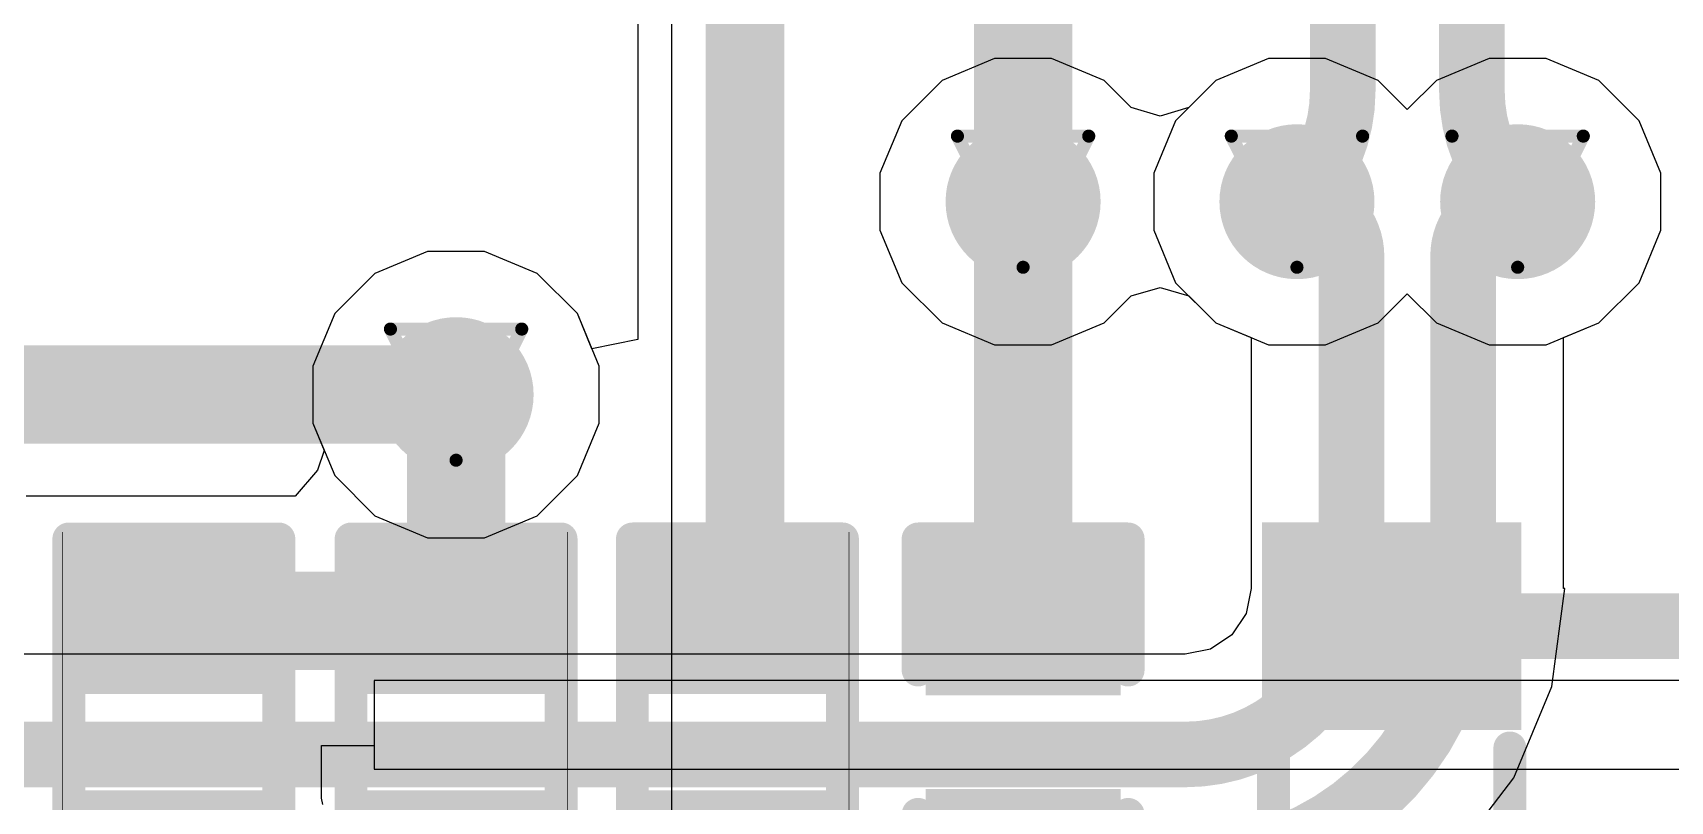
# Model space of a CAD drawing. Header units: inches. Extents: x 0 to 5359, y 0 to 5098.
# Drawn here: x 64.91 to 71.25, y 32.35 to 35.33 of the extents above; entities that cross this region are included whole.
import ezdxf

# ---------------------------------------------------------------- set-up
doc = ezdxf.new("R2010")
doc.units = ezdxf.units.IN
for name, color, linetype in [('Bottom Layer', 5, 'Continuous'), ('Drill Drawing', 1, 'Continuous'), ('Layer 1', 16, 'Continuous'), ('Layer 2', 76, 'Continuous'), ('Top Layer', 1, 'Continuous'), ('Top Overlay', 2, 'Continuous'), ('Top Paste', 8, 'Continuous'), ('Top Solder', 216, 'Continuous'), ('Via Holes', 16, 'Continuous')]:
    doc.layers.add(name, color=color, linetype=linetype)

# ---------------------------------------------------------------- blocks, each defined once
blk = doc.blocks.new('R___0402_88')
at = {"layer": 'Top Layer'}
for points in [[(-0.6985, -0.3175), (-0.6985, 0.3175), (-0.2413, 0.3175), (-0.2413, -0.3175)], [(0.2413, -0.3175), (0.2413, 0.3175), (0.6985, 0.3175), (0.6985, -0.3175)]]:
    blk.add_hatch(color=1, dxfattribs=at).paths.add_polyline_path(points)
at = {"layer": 'Top Paste'}
for points in [[(-0.6985, -0.3175), (-0.6985, 0.3175), (-0.2413, 0.3175), (-0.2413, -0.3175)], [(0.2413, -0.3175), (0.2413, 0.3175), (0.6985, 0.3175), (0.6985, -0.3175)]]:
    blk.add_hatch(color=8, dxfattribs=at).paths.add_polyline_path(points)
at = {"layer": 'Top Solder'}
for points in [[(-0.7535, -0.3725), (-0.7535, 0.3725), (-0.1863, 0.3725), (-0.1863, -0.3725)], [(0.1863, -0.3725), (0.1863, 0.3725), (0.7535, 0.3725), (0.7535, -0.3725)]]:
    blk.add_hatch(color=216, dxfattribs=at).paths.add_polyline_path(points)
at = {"layer": 'Top Overlay'}
for points in [[(-0.7874, 0.4064, 0.127, 0.127, 0), (-0.7874, -0.4064, 0.127, 0.127, 0)], [(-0.7874, 0.4064, 0.127, 0.127, 0), (0.7874, 0.4064, 0.127, 0.127, 0)], [(0.7874, 0.4064, 0.127, 0.127, 0), (0.7874, -0.4064, 0.127, 0.127, 0)], [(0.7874, -0.4064, 0.127, 0.127, 0), (-0.7874, -0.4064, 0.127, 0.127, 0)], [(-0.8128, -0.4318, 0.00323, 0.00323, 0), (0.8128, -0.4318, 0.00323, 0.00323, 0)]]:
    blk.add_lwpolyline(points, format="xyseb", dxfattribs=at)
for points in [[(-0.8191, 0.4064, 0.0635, 0.0635, 1), (-0.7556, 0.4064, 0.0635, 0.0635, 1)], [(-0.8191, 0.4064, 0.0635, 0.0635, 1), (-0.7556, 0.4064, 0.0635, 0.0635, 1)], [(0.7556, 0.4064, 0.0635, 0.0635, 1), (0.8191, 0.4064, 0.0635, 0.0635, 1)], [(0.7556, 0.4064, 0.0635, 0.0635, 1), (0.8191, 0.4064, 0.0635, 0.0635, 1)], [(-0.8192, -0.4064, 0.0635, 0.0635, 1), (-0.7557, -0.4064, 0.0635, 0.0635, 1)], [(-0.8192, -0.4064, 0.0635, 0.0635, 1), (-0.7557, -0.4064, 0.0635, 0.0635, 1)], [(0.7557, -0.4064, 0.0635, 0.0635, 1), (0.8192, -0.4064, 0.0635, 0.0635, 1)], [(0.7557, -0.4064, 0.0635, 0.0635, 1), (0.8192, -0.4064, 0.0635, 0.0635, 1)], [(-0.8136, -0.4318, 0.00161, 0.00161, 1), (-0.812, -0.4318, 0.00161, 0.00161, 1)], [(0.812, -0.4318, 0.00161, 0.00161, 1), (0.8136, -0.4318, 0.00161, 0.00161, 1)]]:
    blk.add_lwpolyline(points, format="xyseb", close=True, dxfattribs=at)
blk = doc.blocks.new('R___0402_107')
at = {"layer": 'Top Layer'}
for points in [[(-0.6985, -0.3175), (-0.6985, 0.3175), (-0.2413, 0.3175), (-0.2413, -0.3175)], [(0.2413, -0.3175), (0.2413, 0.3175), (0.6985, 0.3175), (0.6985, -0.3175)]]:
    blk.add_hatch(color=1, dxfattribs=at).paths.add_polyline_path(points)
at = {"layer": 'Top Paste'}
for points in [[(-0.6985, -0.3175), (-0.6985, 0.3175), (-0.2413, 0.3175), (-0.2413, -0.3175)], [(0.2413, -0.3175), (0.2413, 0.3175), (0.6985, 0.3175), (0.6985, -0.3175)]]:
    blk.add_hatch(color=8, dxfattribs=at).paths.add_polyline_path(points)
at = {"layer": 'Top Solder'}
for points in [[(-0.7535, -0.3725), (-0.7535, 0.3725), (-0.1863, 0.3725), (-0.1863, -0.3725)], [(0.1863, -0.3725), (0.1863, 0.3725), (0.7535, 0.3725), (0.7535, -0.3725)]]:
    blk.add_hatch(color=216, dxfattribs=at).paths.add_polyline_path(points)
at = {"layer": 'Top Overlay'}
for points in [[(-0.7874, 0.4064, 0.127, 0.127, 0), (-0.7874, -0.4064, 0.127, 0.127, 0)], [(-0.7874, 0.4064, 0.127, 0.127, 0), (0.7874, 0.4064, 0.127, 0.127, 0)], [(0.7874, 0.4064, 0.127, 0.127, 0), (0.7874, -0.4064, 0.127, 0.127, 0)], [(-0.7874, -0.4064, 0.127, 0.127, 0), (0.7874, -0.4064, 0.127, 0.127, 0)], [(-0.8128, -0.4318, 0.00323, 0.00323, 0), (0.8128, -0.4318, 0.00323, 0.00323, 0)]]:
    blk.add_lwpolyline(points, format="xyseb", dxfattribs=at)
for points in [[(-0.8191, 0.4064, 0.0635, 0.0635, 1), (-0.7556, 0.4064, 0.0635, 0.0635, 1)], [(-0.8191, 0.4064, 0.0635, 0.0635, 1), (-0.7556, 0.4064, 0.0635, 0.0635, 1)], [(0.7556, 0.4064, 0.0635, 0.0635, 1), (0.8191, 0.4064, 0.0635, 0.0635, 1)], [(0.7556, 0.4064, 0.0635, 0.0635, 1), (0.8191, 0.4064, 0.0635, 0.0635, 1)], [(-0.8191, -0.4064, 0.0635, 0.0635, 1), (-0.7556, -0.4064, 0.0635, 0.0635, 1)], [(-0.8191, -0.4064, 0.0635, 0.0635, 1), (-0.7556, -0.4064, 0.0635, 0.0635, 1)], [(0.7557, -0.4064, 0.0635, 0.0635, 1), (0.8192, -0.4064, 0.0635, 0.0635, 1)], [(0.7557, -0.4064, 0.0635, 0.0635, 1), (0.8192, -0.4064, 0.0635, 0.0635, 1)], [(-0.8136, -0.4318, 0.00161, 0.00161, 1), (-0.812, -0.4318, 0.00161, 0.00161, 1)], [(0.812, -0.4318, 0.00161, 0.00161, 1), (0.8136, -0.4318, 0.00161, 0.00161, 1)]]:
    blk.add_lwpolyline(points, format="xyseb", close=True, dxfattribs=at)
blk = doc.blocks.new('R___0402_108')
at = {"layer": 'Top Layer'}
for points in [[(-0.6985, -0.3175), (-0.6985, 0.3175), (-0.2413, 0.3175), (-0.2413, -0.3175)], [(0.2413, -0.3175), (0.2413, 0.3175), (0.6985, 0.3175), (0.6985, -0.3175)]]:
    blk.add_hatch(color=1, dxfattribs=at).paths.add_polyline_path(points)
at = {"layer": 'Top Paste'}
for points in [[(-0.6985, -0.3175), (-0.6985, 0.3175), (-0.2413, 0.3175), (-0.2413, -0.3175)], [(0.2413, -0.3175), (0.2413, 0.3175), (0.6985, 0.3175), (0.6985, -0.3175)]]:
    blk.add_hatch(color=8, dxfattribs=at).paths.add_polyline_path(points)
at = {"layer": 'Top Solder'}
for points in [[(-0.7535, -0.3725), (-0.7535, 0.3725), (-0.1863, 0.3725), (-0.1863, -0.3725)], [(0.1863, -0.3725), (0.1863, 0.3725), (0.7535, 0.3725), (0.7535, -0.3725)]]:
    blk.add_hatch(color=216, dxfattribs=at).paths.add_polyline_path(points)
at = {"layer": 'Top Overlay'}
for points in [[(-0.7874, -0.4064, 0.127, 0.127, 0), (-0.7874, 0.4064, 0.127, 0.127, 0)], [(0.7874, 0.4064, 0.127, 0.127, 0), (-0.7874, 0.4064, 0.127, 0.127, 0)], [(0.7874, -0.4064, 0.127, 0.127, 0), (0.7874, 0.4064, 0.127, 0.127, 0)], [(0.7874, -0.4064, 0.127, 0.127, 0), (-0.7874, -0.4064, 0.127, 0.127, 0)], [(0.8128, -0.4318, 0.00323, 0.00323, 0), (-0.8128, -0.4318, 0.00323, 0.00323, 0)]]:
    blk.add_lwpolyline(points, format="xyseb", dxfattribs=at)
for points in [[(-0.8191, 0.4064, 0.0635, 0.0635, 1), (-0.7556, 0.4064, 0.0635, 0.0635, 1)], [(-0.8191, 0.4064, 0.0635, 0.0635, 1), (-0.7556, 0.4064, 0.0635, 0.0635, 1)], [(0.7556, 0.4064, 0.0635, 0.0635, 1), (0.8191, 0.4064, 0.0635, 0.0635, 1)], [(0.7556, 0.4064, 0.0635, 0.0635, 1), (0.8191, 0.4064, 0.0635, 0.0635, 1)], [(-0.8191, -0.4064, 0.0635, 0.0635, 1), (-0.7556, -0.4064, 0.0635, 0.0635, 1)], [(-0.8191, -0.4064, 0.0635, 0.0635, 1), (-0.7556, -0.4064, 0.0635, 0.0635, 1)], [(0.7556, -0.4064, 0.0635, 0.0635, 1), (0.8191, -0.4064, 0.0635, 0.0635, 1)], [(0.7556, -0.4064, 0.0635, 0.0635, 1), (0.8191, -0.4064, 0.0635, 0.0635, 1)], [(-0.8136, -0.4318, 0.00161, 0.00161, 1), (-0.812, -0.4318, 0.00161, 0.00161, 1)], [(0.812, -0.4318, 0.00161, 0.00161, 1), (0.8136, -0.4318, 0.00161, 0.00161, 1)]]:
    blk.add_lwpolyline(points, format="xyseb", close=True, dxfattribs=at)
blk = doc.blocks.new('IND_0603__1608_M_______206')
at = {"layer": 'Top Layer'}
for points in [[(-1, 0.4), (-0.4, 0.4), (-0.4, -0.4), (-1, -0.4)], [(0.4, 0.4), (1, 0.4), (1, -0.4), (0.4, -0.4)]]:
    blk.add_hatch(color=1, dxfattribs=at).paths.add_polyline_path(points)
at = {"layer": 'Top Paste'}
for points in [[(-1, 0.4), (-0.4, 0.4), (-0.4, -0.4), (-1, -0.4)], [(0.4, 0.4), (1, 0.4), (1, -0.4), (0.4, -0.4)]]:
    blk.add_hatch(color=8, dxfattribs=at).paths.add_polyline_path(points)
at = {"layer": 'Top Solder'}
for points in [[(-1.1016, 0.5016), (-0.2984, 0.5016), (-0.2984, -0.5016), (-1.1016, -0.5016)], [(0.2984, 0.5016), (1.1016, 0.5016), (1.1016, -0.5016), (0.2984, -0.5016)]]:
    blk.add_hatch(color=216, dxfattribs=at).paths.add_polyline_path(points)
at = {"layer": 'Top Overlay'}
for points in [[(0.2286, 0.4572, 0.127, 0.127, 0), (-0.2032, 0.4572, 0.127, 0.127, 0)], [(0.2286, -0.4572, 0.127, 0.127, 0), (-0.2032, -0.4572, 0.127, 0.127, 0)]]:
    blk.add_lwpolyline(points, format="xyseb", dxfattribs=at)
for points in [[(-0.235, 0.4572, 0.0635, 0.0635, 1), (-0.1715, 0.4572, 0.0635, 0.0635, 1)], [(0.1968, 0.4572, 0.0635, 0.0635, 1), (0.2603, 0.4572, 0.0635, 0.0635, 1)], [(-0.235, -0.4572, 0.0635, 0.0635, 1), (-0.1715, -0.4572, 0.0635, 0.0635, 1)], [(0.1968, -0.4572, 0.0635, 0.0635, 1), (0.2603, -0.4572, 0.0635, 0.0635, 1)]]:
    blk.add_lwpolyline(points, format="xyseb", close=True, dxfattribs=at)
blk = doc.blocks.new('C___0402_249')
at = {"layer": 'Top Layer'}
for points in [[(-0.6985, -0.3175), (-0.6985, 0.3175), (-0.2413, 0.3175), (-0.2413, -0.3175)], [(0.2413, -0.3175), (0.2413, 0.3175), (0.6985, 0.3175), (0.6985, -0.3175)]]:
    blk.add_hatch(color=1, dxfattribs=at).paths.add_polyline_path(points)
at = {"layer": 'Top Paste'}
for points in [[(-0.6985, -0.3175), (-0.6985, 0.3175), (-0.2413, 0.3175), (-0.2413, -0.3175)], [(0.2413, -0.3175), (0.2413, 0.3175), (0.6985, 0.3175), (0.6985, -0.3175)]]:
    blk.add_hatch(color=8, dxfattribs=at).paths.add_polyline_path(points)
at = {"layer": 'Top Solder'}
for points in [[(-0.7585, -0.3775), (-0.7585, 0.3775), (-0.1813, 0.3775), (-0.1813, -0.3775)], [(0.1813, -0.3775), (0.1813, 0.3775), (0.7585, 0.3775), (0.7585, -0.3775)]]:
    blk.add_hatch(color=216, dxfattribs=at).paths.add_polyline_path(points)
at = {"layer": 'Top Overlay'}
for points in [[(-0.7874, 0.4064, 0.127, 0.127, 0), (-0.2794, 0.4064, 0.127, 0.127, 0)], [(-0.7874, 0.4064, 0.127, 0.127, 0), (-0.7874, -0.4064, 0.127, 0.127, 0)], [(0.2794, 0.4064, 0.127, 0.127, 0), (0.7874, 0.4064, 0.127, 0.127, 0)], [(0.7874, 0.4064, 0.127, 0.127, 0), (0.7874, -0.4064, 0.127, 0.127, 0)], [(-0.2794, -0.4064, 0.127, 0.127, 0), (-0.7874, -0.4064, 0.127, 0.127, 0)], [(0.7874, -0.4064, 0.127, 0.127, 0), (0.2794, -0.4064, 0.127, 0.127, 0)]]:
    blk.add_lwpolyline(points, format="xyseb", dxfattribs=at)
for points in [[(-0.8192, 0.4064, 0.0635, 0.0635, 1), (-0.7557, 0.4064, 0.0635, 0.0635, 1)], [(-0.8192, 0.4064, 0.0635, 0.0635, 1), (-0.7557, 0.4064, 0.0635, 0.0635, 1)], [(-0.3112, 0.4064, 0.0635, 0.0635, 1), (-0.2477, 0.4064, 0.0635, 0.0635, 1)], [(0.2477, 0.4064, 0.0635, 0.0635, 1), (0.3111, 0.4064, 0.0635, 0.0635, 1)], [(0.7556, 0.4064, 0.0635, 0.0635, 1), (0.8191, 0.4064, 0.0635, 0.0635, 1)], [(0.7556, 0.4064, 0.0635, 0.0635, 1), (0.8191, 0.4064, 0.0635, 0.0635, 1)], [(-0.8192, -0.4064, 0.0635, 0.0635, 1), (-0.7557, -0.4064, 0.0635, 0.0635, 1)], [(-0.8192, -0.4064, 0.0635, 0.0635, 1), (-0.7557, -0.4064, 0.0635, 0.0635, 1)], [(-0.3112, -0.4064, 0.0635, 0.0635, 1), (-0.2477, -0.4064, 0.0635, 0.0635, 1)], [(0.2476, -0.4064, 0.0635, 0.0635, 1), (0.3111, -0.4064, 0.0635, 0.0635, 1)], [(0.7556, -0.4064, 0.0635, 0.0635, 1), (0.8191, -0.4064, 0.0635, 0.0635, 1)], [(0.7556, -0.4064, 0.0635, 0.0635, 1), (0.8191, -0.4064, 0.0635, 0.0635, 1)]]:
    blk.add_lwpolyline(points, format="xyseb", close=True, dxfattribs=at)

msp = doc.modelspace()

# ---------------------------------------------------------------- hatches: boundary and pattern name
at = {"layer": 'Bottom Layer'}
h = msp.add_hatch(color=5, dxfattribs=at)
edge = h.paths.add_edge_path()
edge.add_arc((68.7455, 34.671), 0.3, 0, 360)
h = msp.add_hatch(color=5, dxfattribs=at)
edge = h.paths.add_edge_path()
edge.add_arc((69.8051, 34.671), 0.3, 0, 360)
h = msp.add_hatch(color=5, dxfattribs=at)
edge = h.paths.add_edge_path()
edge.add_arc((70.6591, 34.671), 0.3, 0, 360)
h = msp.add_hatch(color=5, dxfattribs=at)
edge = h.paths.add_edge_path()
edge.add_arc((66.5515, 33.9237), 0.3, 0, 360)
at = {"layer": 'Layer 1'}
h = msp.add_hatch(color=16, dxfattribs=at)
edge = h.paths.add_edge_path()
edge.add_arc((68.7455, 34.671), 0.3, 0, 360)
h = msp.add_hatch(color=16, dxfattribs=at)
edge = h.paths.add_edge_path()
edge.add_arc((69.8051, 34.671), 0.3, 0, 360)
h = msp.add_hatch(color=16, dxfattribs=at)
edge = h.paths.add_edge_path()
edge.add_arc((70.6591, 34.671), 0.3, 0, 360)
h = msp.add_hatch(color=16, dxfattribs=at)
edge = h.paths.add_edge_path()
edge.add_arc((66.5515, 33.9237), 0.3, 0, 360)
at = {"layer": 'Layer 2'}
h = msp.add_hatch(color=76, dxfattribs=at)
edge = h.paths.add_edge_path()
edge.add_arc((68.7455, 34.671), 0.3, 0, 360)
h = msp.add_hatch(color=76, dxfattribs=at)
edge = h.paths.add_edge_path()
edge.add_arc((69.8051, 34.671), 0.3, 0, 360)
h = msp.add_hatch(color=76, dxfattribs=at)
edge = h.paths.add_edge_path()
edge.add_arc((70.6591, 34.671), 0.3, 0, 360)
h = msp.add_hatch(color=76, dxfattribs=at)
edge = h.paths.add_edge_path()
edge.add_arc((66.5515, 33.9237), 0.3, 0, 360)
at = {"layer": 'Top Layer'}
h = msp.add_hatch(color=1, dxfattribs=at)
edge = h.paths.add_edge_path()
edge.add_arc((68.7455, 34.671), 0.3, 0, 360)
h = msp.add_hatch(color=1, dxfattribs=at)
edge = h.paths.add_edge_path()
edge.add_arc((69.8051, 34.671), 0.3, 0, 360)
h = msp.add_hatch(color=1, dxfattribs=at)
edge = h.paths.add_edge_path()
edge.add_arc((70.6591, 34.671), 0.3, 0, 360)
h = msp.add_hatch(color=1, dxfattribs=at)
edge = h.paths.add_edge_path()
edge.add_arc((66.5515, 33.9237), 0.3, 0, 360)
at = {"layer": 'Via Holes'}
h = msp.add_hatch(color=7, dxfattribs=at)
edge = h.paths.add_edge_path()
edge.add_arc((68.7455, 34.671), 0.15, 0, 360)
h = msp.add_hatch(color=7, dxfattribs=at)
edge = h.paths.add_edge_path()
edge.add_arc((69.8051, 34.671), 0.15, 0, 360)
h = msp.add_hatch(color=7, dxfattribs=at)
edge = h.paths.add_edge_path()
edge.add_arc((70.6591, 34.671), 0.15, 0, 360)
h = msp.add_hatch(color=7, dxfattribs=at)
edge = h.paths.add_edge_path()
edge.add_arc((66.5515, 33.9237), 0.15, 0, 360)

# ---------------------------------------------------------------- linework, layer by layer
at = {"layer": 'Bottom Layer'}
for p, q in [((68.6353, 35.225), (68.4317, 35.1407)), ((68.8557, 35.225), (68.6353, 35.225)), ((69.0593, 35.1407), (68.8557, 35.225)), ((69.6949, 35.225), (69.4913, 35.1407)), ((69.9153, 35.225), (69.6949, 35.225)), ((70.1189, 35.1407), (69.9153, 35.225)), ((70.5489, 35.225), (70.3453, 35.1407)), ((70.7693, 35.225), (70.5489, 35.225)), ((70.9729, 35.1407), (70.7693, 35.225)), ((68.4317, 35.1407), (68.2759, 34.9848)), ((69.1642, 35.0358), (69.0593, 35.1407)), ((69.4913, 35.1407), (69.3865, 35.0358)), ((70.2321, 35.0275), (70.1189, 35.1407)), ((70.3453, 35.1407), (70.2321, 35.0275)), ((71.1288, 34.9848), (70.9729, 35.1407)), ((68.2759, 34.9848), (68.1915, 34.7812)), ((69.2753, 35.0027), (69.1642, 35.0358)), ((69.3865, 35.0358), (69.2753, 35.0027)), ((71.2131, 34.7812), (71.1288, 34.9848)), ((68.1915, 34.7812), (68.1915, 34.5608)), ((71.2131, 34.5608), (71.2131, 34.7812)), ((68.1915, 34.5608), (68.2759, 34.3572)), ((71.1288, 34.3572), (71.2131, 34.5608)), ((66.4413, 34.4777), (66.2377, 34.3934)), ((66.6617, 34.4777), (66.4413, 34.4777)), ((66.8653, 34.3934), (66.6617, 34.4777)), ((66.2377, 34.3934), (66.0819, 34.2375)), ((67.0212, 34.2375), (66.8653, 34.3934)), ((68.2759, 34.3572), (68.4317, 34.2013)), ((70.9729, 34.2013), (71.1288, 34.3572)), ((69.0593, 34.2013), (69.1642, 34.3062)), ((69.1642, 34.3062), (69.2753, 34.3393)), ((69.2753, 34.3393), (69.3865, 34.3062)), ((69.3865, 34.3062), (69.4913, 34.2013)), ((66.0819, 34.2375), (65.9975, 34.0339)), ((67.1055, 34.0339), (67.0212, 34.2375)), ((68.4317, 34.2013), (68.6353, 34.117)), ((68.8557, 34.117), (69.0593, 34.2013)), ((69.4913, 34.2013), (69.6278, 34.1448)), ((70.8365, 34.1448), (70.9729, 34.2013)), ((68.6353, 34.117), (68.8557, 34.117)), ((69.6278, 34.1448), (69.6278, 33.1734)), ((70.8365, 33.1734), (70.8365, 34.1448)), ((65.9975, 34.0339), (65.9975, 33.8135)), ((67.1055, 33.8135), (67.1055, 34.0339)), ((65.9975, 33.8135), (66.0819, 33.6099)), ((67.0212, 33.6099), (67.1055, 33.8135)), ((66.0819, 33.6099), (66.2377, 33.454)), ((66.8653, 33.454), (67.0212, 33.6099)), ((66.2377, 33.454), (66.4413, 33.3697)), ((66.6617, 33.3697), (66.8653, 33.454)), ((66.4413, 33.3697), (66.6617, 33.3697)), ((69.6274, 33.1734), (69.608, 33.076)), ((69.6278, 33.1734), (69.6274, 33.1734)), ((70.7915, 32.7933), (70.8416, 33.1734)), ((70.8416, 33.1734), (70.8365, 33.1734)), ((69.608, 33.076), (69.5529, 32.9934)), ((69.5529, 32.9934), (69.4703, 32.9382)), ((69.3728, 32.9185), (61.3052, 32.9185)), ((69.4703, 32.9382), (69.3728, 32.9188)), ((69.3728, 32.9188), (69.3728, 32.9185)), ((70.6448, 32.439), (70.7915, 32.7933)), ((70.4114, 32.1348), (70.6448, 32.439))]:
    msp.add_line(p, q, dxfattribs=at)
for points in [[(69.8051, 34.671, 0.254, 0.254, -0.414214), (70.0162, 34.4599, 0.254, 0.254, 0)], [(70.448, 34.4599, 0.254, 0.254, -0.414214), (70.6591, 34.671, 0.254, 0.254, 0)], [(70.0162, 33.1734, 0.254, 0.254, 0), (70.0162, 34.4599, 0.254, 0.254, 0)], [(70.448, 33.1734, 0.254, 0.254, 0), (70.448, 34.4599, 0.254, 0.254, 0)], [(70.448, 33.1734, 0.254, 0.254, -0.414214), (69.3728, 32.0982, 0.254, 0.254, 0)], [(70.0162, 33.1734, 0.254, 0.254, -0.414214), (69.3728, 32.53, 0.254, 0.254, 0)], [(61.9397, 32.53, 0.254, 0.254, 0), (66.1566, 32.53, 0.254, 0.254, 0)], [(66.1566, 32.53, 0.254, 0.254, 0), (69.3728, 32.53, 0.254, 0.254, 0)]]:
    msp.add_lwpolyline(points, format="xyseb", dxfattribs=at)
for points in [[(69.7416, 34.671, 0.127, 0.127, 1), (69.8686, 34.671, 0.127, 0.127, 1)], [(70.5956, 34.671, 0.127, 0.127, 1), (70.7226, 34.671, 0.127, 0.127, 1)], [(69.9527, 34.4599, 0.127, 0.127, 1), (70.0797, 34.4599, 0.127, 0.127, 1)], [(69.9527, 34.4599, 0.127, 0.127, 1), (70.0797, 34.4599, 0.127, 0.127, 1)], [(70.3845, 34.4599, 0.127, 0.127, 1), (70.5115, 34.4599, 0.127, 0.127, 1)], [(70.3845, 34.4599, 0.127, 0.127, 1), (70.5115, 34.4599, 0.127, 0.127, 1)], [(69.9527, 33.1734, 0.127, 0.127, 1), (70.0797, 33.1734, 0.127, 0.127, 1)], [(69.9527, 33.1734, 0.127, 0.127, 1), (70.0797, 33.1734, 0.127, 0.127, 1)], [(70.3845, 33.1734, 0.127, 0.127, 1), (70.5115, 33.1734, 0.127, 0.127, 1)], [(70.3845, 33.1734, 0.127, 0.127, 1), (70.5115, 33.1734, 0.127, 0.127, 1)], [(66.0931, 32.53, 0.127, 0.127, 1), (66.2201, 32.53, 0.127, 0.127, 1)], [(66.0931, 32.53, 0.127, 0.127, 1), (66.2201, 32.53, 0.127, 0.127, 1)], [(69.3093, 32.53, 0.127, 0.127, 1), (69.4363, 32.53, 0.127, 0.127, 1)], [(69.3093, 32.53, 0.127, 0.127, 1), (69.4363, 32.53, 0.127, 0.127, 1)]]:
    msp.add_lwpolyline(points, format="xyseb", close=True, dxfattribs=at)
at = {"layer": 'Drill Drawing'}
for points in [[(68.4915, 34.925, 0.0508, 0.0508, 0), (68.9995, 34.925, 0.0508, 0.0508, 0)], [(68.4915, 34.925, 0.0508, 0.0508, 0), (68.7455, 34.417, 0.0508, 0.0508, 0)], [(68.7455, 34.417, 0.0508, 0.0508, 0), (68.9995, 34.925, 0.0508, 0.0508, 0)], [(69.5511, 34.925, 0.0508, 0.0508, 0), (70.0591, 34.925, 0.0508, 0.0508, 0)], [(69.5511, 34.925, 0.0508, 0.0508, 0), (69.8051, 34.417, 0.0508, 0.0508, 0)], [(69.8051, 34.417, 0.0508, 0.0508, 0), (70.0591, 34.925, 0.0508, 0.0508, 0)], [(70.4051, 34.925, 0.0508, 0.0508, 0), (70.9131, 34.925, 0.0508, 0.0508, 0)], [(70.4051, 34.925, 0.0508, 0.0508, 0), (70.6591, 34.417, 0.0508, 0.0508, 0)], [(70.6591, 34.417, 0.0508, 0.0508, 0), (70.9131, 34.925, 0.0508, 0.0508, 0)], [(66.2975, 34.1777, 0.0508, 0.0508, 0), (66.8055, 34.1777, 0.0508, 0.0508, 0)], [(66.2975, 34.1777, 0.0508, 0.0508, 0), (66.5515, 33.6697, 0.0508, 0.0508, 0)], [(66.5515, 33.6697, 0.0508, 0.0508, 0), (66.8055, 34.1777, 0.0508, 0.0508, 0)]]:
    msp.add_lwpolyline(points, format="xyseb", dxfattribs=at)
for points in [[(68.4788, 34.925, 0.0254, 0.0254, 1), (68.5042, 34.925, 0.0254, 0.0254, 1)], [(68.4788, 34.925, 0.0254, 0.0254, 1), (68.5042, 34.925, 0.0254, 0.0254, 1)], [(68.9868, 34.925, 0.0254, 0.0254, 1), (69.0122, 34.925, 0.0254, 0.0254, 1)], [(68.9868, 34.925, 0.0254, 0.0254, 1), (69.0122, 34.925, 0.0254, 0.0254, 1)], [(69.5384, 34.925, 0.0254, 0.0254, 1), (69.5638, 34.925, 0.0254, 0.0254, 1)], [(69.5384, 34.925, 0.0254, 0.0254, 1), (69.5638, 34.925, 0.0254, 0.0254, 1)], [(70.0464, 34.925, 0.0254, 0.0254, 1), (70.0718, 34.925, 0.0254, 0.0254, 1)], [(70.0464, 34.925, 0.0254, 0.0254, 1), (70.0718, 34.925, 0.0254, 0.0254, 1)], [(70.3924, 34.925, 0.0254, 0.0254, 1), (70.4178, 34.925, 0.0254, 0.0254, 1)], [(70.3924, 34.925, 0.0254, 0.0254, 1), (70.4178, 34.925, 0.0254, 0.0254, 1)], [(70.9004, 34.925, 0.0254, 0.0254, 1), (70.9258, 34.925, 0.0254, 0.0254, 1)], [(70.9004, 34.925, 0.0254, 0.0254, 1), (70.9258, 34.925, 0.0254, 0.0254, 1)], [(68.7328, 34.417, 0.0254, 0.0254, 1), (68.7582, 34.417, 0.0254, 0.0254, 1)], [(68.7328, 34.417, 0.0254, 0.0254, 1), (68.7582, 34.417, 0.0254, 0.0254, 1)], [(69.7924, 34.417, 0.0254, 0.0254, 1), (69.8178, 34.417, 0.0254, 0.0254, 1)], [(69.7924, 34.417, 0.0254, 0.0254, 1), (69.8178, 34.417, 0.0254, 0.0254, 1)], [(70.6464, 34.417, 0.0254, 0.0254, 1), (70.6718, 34.417, 0.0254, 0.0254, 1)], [(70.6464, 34.417, 0.0254, 0.0254, 1), (70.6718, 34.417, 0.0254, 0.0254, 1)], [(66.2848, 34.1777, 0.0254, 0.0254, 1), (66.3102, 34.1777, 0.0254, 0.0254, 1)], [(66.2848, 34.1777, 0.0254, 0.0254, 1), (66.3102, 34.1777, 0.0254, 0.0254, 1)], [(66.7928, 34.1777, 0.0254, 0.0254, 1), (66.8182, 34.1777, 0.0254, 0.0254, 1)], [(66.7928, 34.1777, 0.0254, 0.0254, 1), (66.8182, 34.1777, 0.0254, 0.0254, 1)], [(66.5388, 33.6697, 0.0254, 0.0254, 1), (66.5642, 33.6697, 0.0254, 0.0254, 1)], [(66.5388, 33.6697, 0.0254, 0.0254, 1), (66.5642, 33.6697, 0.0254, 0.0254, 1)]]:
    msp.add_lwpolyline(points, format="xyseb", close=True, dxfattribs=at)
at = {"layer": 'Layer 1'}
for p, q in [((68.6353, 35.225), (68.4317, 35.1407)), ((68.8557, 35.225), (68.6353, 35.225)), ((69.0593, 35.1407), (68.8557, 35.225)), ((69.6949, 35.225), (69.4913, 35.1407)), ((69.9153, 35.225), (69.6949, 35.225)), ((70.1189, 35.1407), (69.9153, 35.225)), ((70.5489, 35.225), (70.3453, 35.1407)), ((70.7693, 35.225), (70.5489, 35.225)), ((70.9729, 35.1407), (70.7693, 35.225)), ((68.4317, 35.1407), (68.2759, 34.9848)), ((69.1642, 35.0358), (69.0593, 35.1407)), ((69.4913, 35.1407), (69.3865, 35.0358)), ((70.2321, 35.0275), (70.1189, 35.1407)), ((70.3453, 35.1407), (70.2321, 35.0275)), ((71.1288, 34.9848), (70.9729, 35.1407)), ((68.2759, 34.9848), (68.1915, 34.7812)), ((69.2753, 35.0027), (69.1642, 35.0358)), ((69.3865, 35.0358), (69.2753, 35.0027)), ((71.2131, 34.7812), (71.1288, 34.9848)), ((68.1915, 34.7812), (68.1915, 34.5608)), ((71.2131, 34.5608), (71.2131, 34.7812)), ((68.1915, 34.5608), (68.2759, 34.3572)), ((71.1288, 34.3572), (71.2131, 34.5608)), ((66.4413, 34.4777), (66.2377, 34.3934)), ((66.6617, 34.4777), (66.4413, 34.4777)), ((66.8653, 34.3934), (66.6617, 34.4777)), ((66.2377, 34.3934), (66.0819, 34.2375)), ((67.0212, 34.2375), (66.8653, 34.3934)), ((68.2759, 34.3572), (68.4317, 34.2013)), ((70.9729, 34.2013), (71.1288, 34.3572)), ((69.0593, 34.2013), (69.1642, 34.3062)), ((69.1642, 34.3062), (69.2753, 34.3393)), ((69.2753, 34.3393), (69.3865, 34.3062)), ((69.3865, 34.3062), (69.4913, 34.2013)), ((70.1189, 34.2013), (70.2321, 34.3145)), ((70.2321, 34.3145), (70.3453, 34.2013)), ((66.0819, 34.2375), (65.9975, 34.0339)), ((67.1055, 34.0339), (67.0212, 34.2375)), ((68.4317, 34.2013), (68.6353, 34.117)), ((68.8557, 34.117), (69.0593, 34.2013)), ((69.4913, 34.2013), (69.6949, 34.117)), ((69.9153, 34.117), (70.1189, 34.2013)), ((70.3453, 34.2013), (70.5489, 34.117)), ((70.7693, 34.117), (70.9729, 34.2013)), ((68.6353, 34.117), (68.8557, 34.117)), ((69.6949, 34.117), (69.9153, 34.117)), ((70.5489, 34.117), (70.7693, 34.117)), ((65.9975, 34.0339), (65.9975, 33.8135)), ((67.1055, 33.8135), (67.1055, 34.0339)), ((65.9975, 33.8135), (66.0819, 33.6099)), ((67.0212, 33.6099), (67.1055, 33.8135)), ((66.0819, 33.6099), (66.2377, 33.454)), ((66.8653, 33.454), (67.0212, 33.6099)), ((66.2377, 33.454), (66.4413, 33.3697)), ((66.6617, 33.3697), (66.8653, 33.454)), ((66.4413, 33.3697), (66.6617, 33.3697))]:
    msp.add_line(p, q, dxfattribs=at)
at = {"layer": 'Layer 2'}
for p, q in [((67.3862, 31.642), (67.3862, 35.7652)), ((69.6949, 35.225), (69.4913, 35.1407)), ((69.9153, 35.225), (69.6949, 35.225)), ((70.1189, 35.1407), (69.9153, 35.225)), ((70.5489, 35.225), (70.3453, 35.1407)), ((70.7693, 35.225), (70.5489, 35.225)), ((70.9729, 35.1407), (70.7693, 35.225)), ((69.4913, 35.1407), (69.3355, 34.9848)), ((70.2321, 35.0275), (70.1189, 35.1407)), ((70.3453, 35.1407), (70.2321, 35.0275)), ((71.1288, 34.9848), (70.9729, 35.1407)), ((69.3355, 34.9848), (69.2511, 34.7812)), ((71.2131, 34.7812), (71.1288, 34.9848)), ((69.2511, 34.7812), (69.2511, 34.5608)), ((71.2131, 34.5608), (71.2131, 34.7812)), ((69.2511, 34.5608), (69.3355, 34.3572)), ((71.1288, 34.3572), (71.2131, 34.5608)), ((69.3355, 34.3572), (69.4913, 34.2013)), ((70.9729, 34.2013), (71.1288, 34.3572)), ((70.1189, 34.2013), (70.2321, 34.3145)), ((70.2321, 34.3145), (70.3453, 34.2013)), ((69.4913, 34.2013), (69.6949, 34.117)), ((69.9153, 34.117), (70.1189, 34.2013)), ((70.3453, 34.2013), (70.5489, 34.117)), ((70.7693, 34.117), (70.9729, 34.2013)), ((69.6949, 34.117), (69.9153, 34.117)), ((70.5489, 34.117), (70.7693, 34.117))]:
    msp.add_line(p, q, dxfattribs=at)
msp.add_lwpolyline([(60.7886, 33.9237, 0.381, 0.381, 0), (66.5515, 33.9237, 0.381, 0.381, 0)], format="xyseb", dxfattribs=at)
msp.add_lwpolyline([(66.4563, 33.9237, 0.1905, 0.1905, 1), (66.6468, 33.9237, 0.1905, 0.1905, 1)], format="xyseb", close=True, dxfattribs=at)
at = {"layer": 'Top Layer'}
for p, q in [((67.2552, 37.5127), (67.2552, 34.1371)), ((66.4413, 34.4777), (66.2377, 34.3934)), ((66.6617, 34.4777), (66.4413, 34.4777)), ((66.8653, 34.3934), (66.6617, 34.4777)), ((66.2377, 34.3934), (66.0819, 34.2375)), ((67.0212, 34.2375), (66.8653, 34.3934)), ((66.0819, 34.2375), (65.9975, 34.0339)), ((67.0774, 34.1017), (67.0212, 34.2375)), ((67.2552, 34.1371), (67.0774, 34.1017)), ((65.9975, 34.0339), (65.9975, 33.8135)), ((65.9975, 33.8135), (66.0413, 33.7078)), ((66.0413, 33.7078), (66.0147, 33.6308)), ((66.0147, 33.6308), (65.9294, 33.53)), ((65.9294, 33.53), (64.888, 33.53)), ((66.234, 32.8168), (66.234, 32.4728)), ((76.6849, 32.8168), (66.234, 32.8168)), ((66.031, 32.3612), (66.031, 32.5648)), ((66.031, 32.5648), (66.234, 32.5648)), ((66.234, 32.5648), (66.234, 32.4728)), ((66.234, 32.4728), (76.6849, 32.4728)), ((66.234, 32.4728), (76.6849, 32.4728)), ((66.036, 32.3362), (66.031, 32.3612))]:
    msp.add_line(p, q, dxfattribs=at)
for points in [[(67.6696, 33.0769, 0.3048, 0.3048, 0), (67.6696, 37.8556, 0.3048, 0.3048, 0)], [(69.9821, 35.0983, 0.254, 0.254, 0), (69.9821, 36.4167, 0.254, 0.254, 0)], [(70.4821, 35.0983, 0.254, 0.254, 0), (70.4821, 36.4167, 0.254, 0.254, 0)], [(68.7455, 34.671, 0.381, 0.381, 0), (68.7455, 36.0289, 0.381, 0.381, 0)], [(69.9821, 35.0983, 0.254, 0.254, -0.198912), (69.8051, 34.671, 0.254, 0.254, 0)], [(70.6591, 34.671, 0.254, 0.254, -0.198912), (70.4821, 35.0983, 0.254, 0.254, 0)], [(68.7455, 33.0474, 0.381, 0.381, 0), (68.7455, 34.671, 0.381, 0.381, 0)], [(66.5515, 33.0474, 0.381, 0.381, 0), (66.5515, 33.9237, 0.381, 0.381, 0)], [(65.4595, 33.0474, 0.381, 0.381, 0), (66.5515, 33.0474, 0.381, 0.381, 0)], [(66.5515, 33.0474, 0.381, 0.381, 0), (66.5515, 33.0474, 0.381, 0.381, 0)], [(67.6402, 33.0475, 0.1778, 0.1778, 0), (67.6696, 33.0769, 0.1778, 0.1778, 0)], [(70.1717, 33.0268, 0.254, 0.254, 0), (71.5835, 33.0268, 0.254, 0.254, 0)]]:
    msp.add_lwpolyline(points, format="xyseb", dxfattribs=at)
for points in [[(69.9186, 35.0983, 0.127, 0.127, 1), (70.0456, 35.0983, 0.127, 0.127, 1)], [(69.9186, 35.0983, 0.127, 0.127, 1), (70.0456, 35.0983, 0.127, 0.127, 1)], [(70.4186, 35.0983, 0.127, 0.127, 1), (70.5456, 35.0983, 0.127, 0.127, 1)], [(70.4186, 35.0983, 0.127, 0.127, 1), (70.5456, 35.0983, 0.127, 0.127, 1)], [(68.6503, 34.671, 0.1905, 0.1905, 1), (68.8408, 34.671, 0.1905, 0.1905, 1)], [(68.6503, 34.671, 0.1905, 0.1905, 1), (68.8408, 34.671, 0.1905, 0.1905, 1)], [(69.7416, 34.671, 0.127, 0.127, 1), (69.8686, 34.671, 0.127, 0.127, 1)], [(70.5956, 34.671, 0.127, 0.127, 1), (70.7226, 34.671, 0.127, 0.127, 1)], [(66.4563, 33.9237, 0.1905, 0.1905, 1), (66.6468, 33.9237, 0.1905, 0.1905, 1)], [(65.3642, 33.0474, 0.1905, 0.1905, 1), (65.5547, 33.0474, 0.1905, 0.1905, 1)], [(66.4563, 33.0474, 0.1905, 0.1905, 1), (66.6468, 33.0474, 0.1905, 0.1905, 1)], [(66.4563, 33.0474, 0.1905, 0.1905, 1), (66.6468, 33.0474, 0.1905, 0.1905, 1)], [(66.4563, 33.0474, 0.1905, 0.1905, 1), (66.6468, 33.0474, 0.1905, 0.1905, 1)], [(66.4563, 33.0474, 0.1905, 0.1905, 1), (66.6468, 33.0474, 0.1905, 0.1905, 1)], [(67.5934, 33.0769, 0.1524, 0.1524, 1), (67.7458, 33.0769, 0.1524, 0.1524, 1)], [(68.6503, 33.0474, 0.1905, 0.1905, 1), (68.8408, 33.0474, 0.1905, 0.1905, 1)], [(67.6251, 33.0769, 0.0889, 0.0889, 1), (67.714, 33.0769, 0.0889, 0.0889, 1)], [(70.1082, 33.0268, 0.127, 0.127, 1), (70.2352, 33.0268, 0.127, 0.127, 1)], [(67.5957, 33.0475, 0.0889, 0.0889, 1), (67.6847, 33.0475, 0.0889, 0.0889, 1)]]:
    msp.add_lwpolyline(points, format="xyseb", close=True, dxfattribs=at)

# ---------------------------------------------------------------- block references
for name, p, rotation in [('R___0402_108', (65.4595, 32.5775), 270), ('R___0402_107', (66.5515, 32.5775), 90), ('R___0402_88', (67.6402, 32.5776), 90), ('C___0402_249', (68.7455, 32.5776), 90), ('IND_0603__1608_M_______206', (70.1717, 32.3269), 90)]:
    msp.add_blockref(name, p, dxfattribs=dict(rotation=rotation))

doc.saveas('drawing.dxf')
